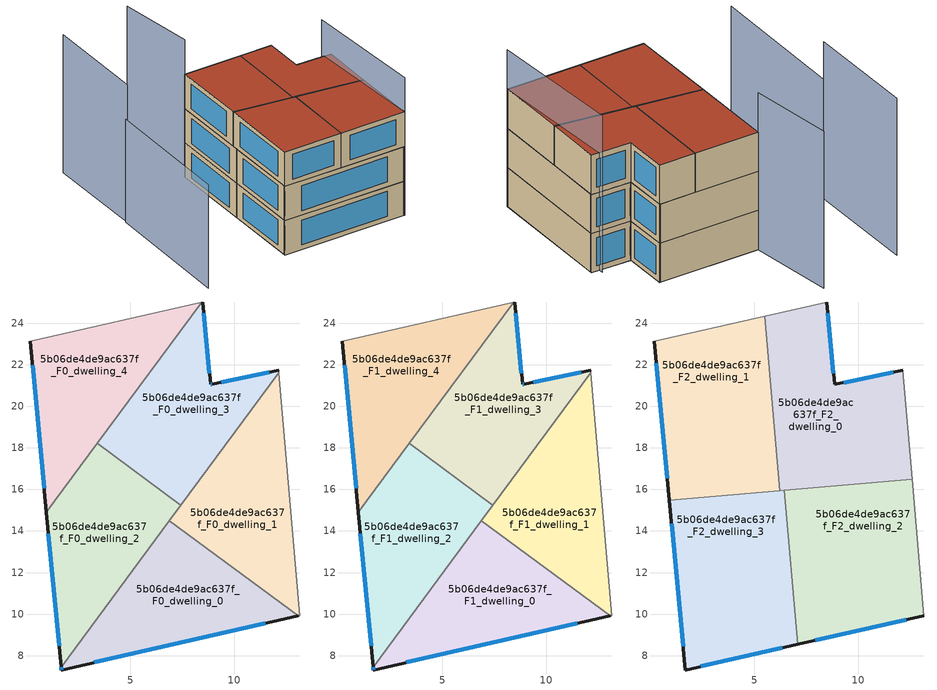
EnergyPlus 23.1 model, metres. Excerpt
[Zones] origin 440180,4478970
5b06de4de9ac637f_F0_dwelling_0
 floor ground (EU_floor_Construction): 13.07,9.92 6.88,14.5 1.67,7.46 1.68,7.32 z0
 wall outside (EU_wall_Construction): 13.07,9.92 1.68,7.32 1.67,7.46 z0:3
 wall to 5b06de4de9ac637f_F0_dwelling_1 (EU_wall_Construction): 6.88,14.5 13.07,9.92 z0:3
 wall to 5b06de4de9ac637f_F0_dwelling_2 (EU_wall_Construction): 1.67,7.46 6.88,14.5 z0:3
 window (EU_Window_Construction): 11.49,9.55 3.26,7.68 / 1.68,7.33 1.67,7.44 z0.42:2.58
5b06de4de9ac637f_F0_dwelling_1
 floor ground (EU_floor_Construction): 13.14,9.93 12.14,21.61 6.88,14.5 13.07,9.92 z0
 wall adiabatic (EU_wall_Construction): 12.14,21.61 13.14,9.93 13.07,9.92 z0:3
 wall to 5b06de4de9ac637f_F0_dwelling_3 (EU_wall_Construction): 7.43,15.25 12.14,21.61 z0:3
 wall to 5b06de4de9ac637f_F0_dwelling_2 (EU_wall_Construction): 6.88,14.49 7.43,15.25 z0:3
5b06de4de9ac637f_F0_dwelling_2
 floor ground (EU_floor_Construction): 1.67,7.46 7.43,15.25 3.41,18.22 0.96,14.91 z0
 wall outside (EU_wall_Construction): 1.67,7.46 0.96,14.91 z0:3
 wall to 5b06de4de9ac637f_F0_dwelling_3 (EU_wall_Construction): 3.41,18.22 7.43,15.25 z0:3
 wall to 5b06de4de9ac637f_F0_dwelling_4 (EU_wall_Construction): 0.96,14.91 3.41,18.22 z0:3
 window (EU_Window_Construction): 1.57,8.49 1.06,13.88 z0.42:2.58
5b06de4de9ac637f_F0_dwelling_3
 floor ground (EU_floor_Construction): 7.43,15.25 12.14,21.61 12.13,21.72 8.91,21.06 8.85,21.04 8.48,25.01 8.43,25 3.41,18.22 z0
 wall outside (EU_wall_Construction): 8.48,25.01 8.85,21.04 8.91,21.06 12.13,21.72 z0:3
 wall adiabatic (EU_wall_Construction): 8.43,25 8.48,25.01 / 12.13,21.72 12.14,21.61 z0:3
 wall to 5b06de4de9ac637f_F0_dwelling_4 (EU_wall_Construction): 3.42,18.22 8.43,25 z0:3
 window (EU_Window_Construction): 8.53,24.46 8.8,21.6 / 8.86,21.05 8.91,21.06 / 9.36,21.15 11.69,21.63 z0.42:2.58
5b06de4de9ac637f_F0_dwelling_4
 floor ground (EU_floor_Construction): 0.96,14.91 8.43,25 0.19,23.11 z0
 wall outside (EU_wall_Construction): 0.96,14.91 0.19,23.11 z0:3
 wall adiabatic (EU_wall_Construction): 0.19,23.11 8.43,25 z0:3
 window (EU_Window_Construction): 0.86,16.05 0.3,21.97 z0.42:2.58
5b06de4de9ac637f_F1_dwelling_0
 floor to 5b06de4de9ac637f_F0_dwelling_0 (EU_floor_Construction): 13.07,9.92 6.88,14.5 1.67,7.46 1.68,7.32 z3
 wall outside (EU_wall_Construction): 13.07,9.92 1.68,7.32 1.67,7.46 z3:6
 wall to 5b06de4de9ac637f_F1_dwelling_1 (EU_wall_Construction): 6.88,14.5 13.07,9.92 z3:6
 wall to 5b06de4de9ac637f_F1_dwelling_2 (EU_wall_Construction): 1.67,7.46 6.88,14.5 z3:6
 window (EU_Window_Construction): 11.49,9.55 3.26,7.68 / 1.68,7.33 1.67,7.44 z3.42:5.58
5b06de4de9ac637f_F1_dwelling_1
 floor to 5b06de4de9ac637f_F0_dwelling_1 (EU_floor_Construction): 13.14,9.93 12.14,21.61 6.88,14.5 13.07,9.92 z3
 wall adiabatic (EU_wall_Construction): 12.14,21.61 13.14,9.93 13.07,9.92 z3:6
 wall to 5b06de4de9ac637f_F1_dwelling_3 (EU_wall_Construction): 7.43,15.25 12.14,21.61 z3:6
 wall to 5b06de4de9ac637f_F1_dwelling_2 (EU_wall_Construction): 6.88,14.49 7.43,15.25 z3:6
5b06de4de9ac637f_F1_dwelling_2
 floor to 5b06de4de9ac637f_F0_dwelling_2 (EU_floor_Construction): 1.67,7.46 7.43,15.25 3.41,18.22 0.96,14.91 z3
 wall outside (EU_wall_Construction): 1.67,7.46 0.96,14.91 z3:6
 wall to 5b06de4de9ac637f_F1_dwelling_3 (EU_wall_Construction): 3.41,18.22 7.43,15.25 z3:6
 wall to 5b06de4de9ac637f_F1_dwelling_4 (EU_wall_Construction): 0.96,14.91 3.41,18.22 z3:6
 window (EU_Window_Construction): 1.57,8.49 1.06,13.88 z3.42:5.58
5b06de4de9ac637f_F1_dwelling_3
 floor to 5b06de4de9ac637f_F0_dwelling_3 (EU_floor_Construction): 7.43,15.25 12.14,21.61 12.13,21.72 8.91,21.06 8.85,21.04 8.48,25.01 8.43,25 3.41,18.22 z3
 wall outside (EU_wall_Construction): 8.48,25.01 8.85,21.04 8.91,21.06 12.13,21.72 z3:6
 wall adiabatic (EU_wall_Construction): 8.43,25 8.48,25.01 / 12.13,21.72 12.14,21.61 z3:6
 wall to 5b06de4de9ac637f_F1_dwelling_4 (EU_wall_Construction): 3.42,18.22 8.43,25 z3:6
 window (EU_Window_Construction): 8.53,24.46 8.8,21.6 / 8.86,21.05 8.91,21.06 / 9.36,21.15 11.69,21.63 z3.42:5.58
5b06de4de9ac637f_F1_dwelling_4
 floor to 5b06de4de9ac637f_F0_dwelling_4 (EU_floor_Construction): 0.96,14.91 8.43,25 0.19,23.11 z3
 wall outside (EU_wall_Construction): 0.96,14.91 0.19,23.11 z3:6
 wall adiabatic (EU_wall_Construction): 0.19,23.11 8.43,25 z3:6
 window (EU_Window_Construction): 0.86,16.05 0.3,21.97 z3.42:5.58
5b06de4de9ac637f_F2_dwelling_0
 floor to 5b06de4de9ac637f_F1_dwelling_3 (EU_floor_Construction): 8.06,16.1 12.14,21.61 12.13,21.72 8.91,21.06 8.85,21.04 8.48,25.01 8.43,25 5.76,21.38 6.2,16.16 6.47,15.96 z6
 floor to 5b06de4de9ac637f_F1_dwelling_4 (EU_floor_Construction): 5.76,21.38 8.43,25 5.5,24.33 z6
 floor to 5b06de4de9ac637f_F1_dwelling_1 (EU_floor_Construction): 12.58,16.48 12.14,21.61 8.06,16.1 z6
 floor to 5b06de4de9ac637f_F1_dwelling_2 (EU_floor_Construction): 6.47,15.96 6.2,16.16 6.22,15.94 z6
 wall outside (EU_wall_Construction): 8.48,25.01 8.85,21.04 12.13,21.72 z6:9
 wall to 5b06de4de9ac637f_F2_dwelling_1 (EU_wall_Construction): 6.22,15.94 5.5,24.33 z6:9
 wall adiabatic (EU_wall_Construction): 5.5,24.33 8.48,25.01 / 12.13,21.72 12.58,16.48 z6:9
 wall to 5b06de4de9ac637f_F2_dwelling_2 (EU_wall_Construction): 12.58,16.48 6.44,15.96 z6:9
 wall to 5b06de4de9ac637f_F2_dwelling_3 (EU_wall_Construction): 6.44,15.96 6.22,15.94 z6:9
 window (EU_Window_Construction): 8.53,24.46 8.8,21.6 / 9.31,21.14 11.68,21.62 z6.42:8.58
 roof outside (EU_roof_Construction): 12.13,21.72 12.58,16.48 6.22,15.94 5.5,24.33 8.48,25.01 8.85,21.04 z9
5b06de4de9ac637f_F2_dwelling_1
 floor to 5b06de4de9ac637f_F1_dwelling_4 (EU_floor_Construction): 1.42,15.53 5.76,21.38 5.5,24.33 0.19,23.11 0.91,15.48 z6
 floor to 5b06de4de9ac637f_F1_dwelling_3 (EU_floor_Construction): 6.2,16.16 5.76,21.38 3.41,18.22 z6
 floor to 5b06de4de9ac637f_F1_dwelling_2 (EU_floor_Construction): 6.22,15.94 6.2,16.16 3.41,18.22 1.42,15.53 z6
 wall outside (EU_wall_Construction): 0.91,15.48 0.19,23.11 z6:9
 wall adiabatic (EU_wall_Construction): 0.19,23.11 5.5,24.33 z6:9
 wall to 5b06de4de9ac637f_F2_dwelling_3 (EU_wall_Construction): 6.22,15.94 0.91,15.48 z6:9
 window (EU_Window_Construction): 0.81,16.54 0.29,22.05 z6.42:8.58
 roof outside (EU_roof_Construction): 5.5,24.33 6.22,15.94 0.91,15.48 0.19,23.11 z9
5b06de4de9ac637f_F2_dwelling_2
 floor to 5b06de4de9ac637f_F1_dwelling_0 (EU_floor_Construction): 13.07,9.92 6.88,14.5 6.6,14.12 7.08,8.55 z6
 floor to 5b06de4de9ac637f_F1_dwelling_1 (EU_floor_Construction): 13.14,9.93 12.58,16.48 8.06,16.1 6.88,14.5 13.07,9.92 z6
 floor to 5b06de4de9ac637f_F1_dwelling_2 (EU_floor_Construction): 6.6,14.12 7.43,15.25 6.47,15.96 6.44,15.96 z6
 floor to 5b06de4de9ac637f_F1_dwelling_3 (EU_floor_Construction): 7.43,15.25 8.06,16.1 6.47,15.96 z6
 wall outside (EU_wall_Construction): 13.14,9.93 7.08,8.55 z6:9
 wall adiabatic (EU_wall_Construction): 12.58,16.48 13.14,9.93 z6:9
 wall to 5b06de4de9ac637f_F2_dwelling_3 (EU_wall_Construction): 7.08,8.55 6.44,15.96 z6:9
 window (EU_Window_Construction): 12.3,9.74 7.92,8.74 z6.42:8.58
 roof outside (EU_roof_Construction): 12.58,16.48 13.14,9.93 7.08,8.55 6.44,15.96 z9
5b06de4de9ac637f_F2_dwelling_3
 floor to 5b06de4de9ac637f_F1_dwelling_2 (EU_floor_Construction): 1.67,7.46 6.6,14.12 6.44,15.96 1.42,15.53 0.96,14.91 z6
 floor to 5b06de4de9ac637f_F1_dwelling_0 (EU_floor_Construction): 7.08,8.55 6.6,14.12 1.67,7.46 1.68,7.32 z6
 floor to 5b06de4de9ac637f_F1_dwelling_4 (EU_floor_Construction): 0.96,14.91 1.42,15.53 0.91,15.48 z6
 wall outside (EU_wall_Construction): 7.08,8.55 1.68,7.32 0.91,15.48 z6:9
 window (EU_Window_Construction): 6.33,8.38 2.43,7.49 / 1.57,8.45 1.02,14.35 z6.42:8.58
 roof outside (EU_roof_Construction): 6.44,15.96 7.08,8.55 1.68,7.32 0.91,15.48 z9
shading: -7.28,17.73 -6.16,4.5 z0:9; 13.14,9.93 11.42,21.95 / -8.12,27.79 -7.16,17.73 / 0.19,23.11 -1.45,30.4 z0:12
[Building]
EU S2 Campaign: North Axis=0; Terrain=City; Solar Distribution=FullExterior
[Site:Location]
Madrid: Latitude=40.5; Longitude=-3.5; Time Zone=1; Elevation=609
[SizingPeriod:WeatherFileDays]
AnnualSizingPeriod: Begin Month=1; Begin Day of Month=1; End Month=12; End Day of Month=31; Day of Week for Start Day=Monday; Use Weather File Daylight Saving Period=No; Use Weather File Rain and Snow Indicators=No
[MATERIAL]
EU_InternalMass_Material: Roughness=MediumRough; Thickness=0.1; Conductivity=1; Density=1800; Specific Heat=900; Thermal Absorptance=0.9; Solar Absorptance=0.7; Visible Absorptance=0.7
[MATERIAL:NOMASS] Roughness=MediumRough; Thermal Absorptance=0.9; Solar Absorptance=0.7; Visible Absorptance=0.7
Name | Thermal Resistance
EU_wall_NoMass | 1.60022
EU_roof_NoMass | 1.57597
EU_floor_NoMass | 0.470652
[WINDOWMATERIAL:SIMPLEGLAZINGSYSTEM]
EU_Window_SimpleGlazing: UFactor=3.28802; Solar Heat Gain Coefficient=0.85; Visible Transmittance=0.85
[CONSTRUCTION]
EU_wall_Construction: EU_wall_NoMass
EU_roof_Construction: EU_roof_NoMass
EU_floor_Construction: EU_floor_NoMass
EU_InternalMass_Construction: EU_InternalMass_Material
EU_Window_Construction: EU_Window_SimpleGlazing
[ZONE] Type=1; Multiplier=1; Ceiling Height=autocalculate; Floor Area=autocalculate; Part of Total Floor Area=Yes
Name | Volume
5b06de4de9ac637f_F0_dwelling_0; 5b06de4de9ac637f_F1_dwelling_0 | 103.595
5b06de4de9ac637f_F2_dwelling_0 | 129.502
5b06de4de9ac637f_F0_dwelling_1; 5b06de4de9ac637f_F1_dwelling_1 | 103.589
5b06de4de9ac637f_F2_dwelling_1 | 129.506
5b06de4de9ac637f_F0_dwelling_2; 5b06de4de9ac637f_F1_dwelling_2 | 103.592
5b06de4de9ac637f_F2_dwelling_2 | 129.487
5b06de4de9ac637f_F0_dwelling_3; 5b06de4de9ac637f_F1_dwelling_3 | 103.582
5b06de4de9ac637f_F2_dwelling_3 | 129.489
5b06de4de9ac637f_F0_dwelling_4; 5b06de4de9ac637f_F1_dwelling_4 | 103.607
[INTERNALMASS] Construction=EU_InternalMass_Construction
Name | Zone or ZoneList | Surface Area
5b06de4de9ac637f_F0_dwelling_0_EU_InternalMass | 5b06de4de9ac637f_F0_dwelling_0 | 34.5304
5b06de4de9ac637f_F0_dwelling_1_EU_InternalMass | 5b06de4de9ac637f_F0_dwelling_1 | 34.5318
5b06de4de9ac637f_F0_dwelling_2_EU_InternalMass | 5b06de4de9ac637f_F0_dwelling_2 | 34.5325
5b06de4de9ac637f_F0_dwelling_3_EU_InternalMass | 5b06de4de9ac637f_F0_dwelling_3 | 34.5273
5b06de4de9ac637f_F0_dwelling_4_EU_InternalMass | 5b06de4de9ac637f_F0_dwelling_4 | 34.5358
5b06de4de9ac637f_F1_dwelling_0_EU_InternalMass | 5b06de4de9ac637f_F1_dwelling_0 | 34.5304
5b06de4de9ac637f_F1_dwelling_1_EU_InternalMass | 5b06de4de9ac637f_F1_dwelling_1 | 34.5318
5b06de4de9ac637f_F1_dwelling_2_EU_InternalMass | 5b06de4de9ac637f_F1_dwelling_2 | 34.5325
5b06de4de9ac637f_F1_dwelling_3_EU_InternalMass | 5b06de4de9ac637f_F1_dwelling_3 | 34.5273
5b06de4de9ac637f_F1_dwelling_4_EU_InternalMass | 5b06de4de9ac637f_F1_dwelling_4 | 34.5358
5b06de4de9ac637f_F2_dwelling_0_EU_InternalMass | 5b06de4de9ac637f_F2_dwelling_0 | 43.1675
5b06de4de9ac637f_F2_dwelling_1_EU_InternalMass | 5b06de4de9ac637f_F2_dwelling_1 | 43.1688
5b06de4de9ac637f_F2_dwelling_2_EU_InternalMass | 5b06de4de9ac637f_F2_dwelling_2 | 43.1624
5b06de4de9ac637f_F2_dwelling_3_EU_InternalMass | 5b06de4de9ac637f_F2_dwelling_3 | 43.1631
[OTHEREQUIPMENT] Fuel Type=Electricity; Design Level Calculation Method=Watts/Area; Power per Zone Floor Area=1; Fraction Latent=0; Fraction Radiant=0; Fraction Lost=0; Carbon Dioxide Generation Rate=0; EndUse Subcategory=EU_Step8_InternalGains
Name | Zone or ZoneList or Space or SpaceList | Schedule
EU_Step8_InternalGain_5b06de4de9ac637f_F0_dwelling_0_f000 | 5b06de4de9ac637f_F0_dwelling_0 | EU_Step8_GainSchedule_5b06de4de9ac637f_F0_dwelling_0_f000
EU_Step8_InternalGain_5b06de4de9ac637f_F0_dwelling_1_f000 | 5b06de4de9ac637f_F0_dwelling_1 | EU_Step8_GainSchedule_5b06de4de9ac637f_F0_dwelling_1_f000
EU_Step8_InternalGain_5b06de4de9ac637f_F0_dwelling_2_f000 | 5b06de4de9ac637f_F0_dwelling_2 | EU_Step8_GainSchedule_5b06de4de9ac637f_F0_dwelling_2_f000
EU_Step8_InternalGain_5b06de4de9ac637f_F0_dwelling_3_f000 | 5b06de4de9ac637f_F0_dwelling_3 | EU_Step8_GainSchedule_5b06de4de9ac637f_F0_dwelling_3_f000
EU_Step8_InternalGain_5b06de4de9ac637f_F0_dwelling_4_f000 | 5b06de4de9ac637f_F0_dwelling_4 | EU_Step8_GainSchedule_5b06de4de9ac637f_F0_dwelling_4_f000
EU_Step8_InternalGain_5b06de4de9ac637f_F1_dwelling_0_f000 | 5b06de4de9ac637f_F1_dwelling_0 | EU_Step8_GainSchedule_5b06de4de9ac637f_F1_dwelling_0_f000
EU_Step8_InternalGain_5b06de4de9ac637f_F1_dwelling_1_f000 | 5b06de4de9ac637f_F1_dwelling_1 | EU_Step8_GainSchedule_5b06de4de9ac637f_F1_dwelling_1_f000
EU_Step8_InternalGain_5b06de4de9ac637f_F1_dwelling_2_f000 | 5b06de4de9ac637f_F1_dwelling_2 | EU_Step8_GainSchedule_5b06de4de9ac637f_F1_dwelling_2_f000
EU_Step8_InternalGain_5b06de4de9ac637f_F1_dwelling_3_f000 | 5b06de4de9ac637f_F1_dwelling_3 | EU_Step8_GainSchedule_5b06de4de9ac637f_F1_dwelling_3_f000
EU_Step8_InternalGain_5b06de4de9ac637f_F1_dwelling_4_f000 | 5b06de4de9ac637f_F1_dwelling_4 | EU_Step8_GainSchedule_5b06de4de9ac637f_F1_dwelling_4_f000
EU_Step8_InternalGain_5b06de4de9ac637f_F2_dwelling_0_f000 | 5b06de4de9ac637f_F2_dwelling_0 | EU_Step8_GainSchedule_5b06de4de9ac637f_F2_dwelling_0_f000
EU_Step8_InternalGain_5b06de4de9ac637f_F2_dwelling_1_f000 | 5b06de4de9ac637f_F2_dwelling_1 | EU_Step8_GainSchedule_5b06de4de9ac637f_F2_dwelling_1_f000
EU_Step8_InternalGain_5b06de4de9ac637f_F2_dwelling_2_f000 | 5b06de4de9ac637f_F2_dwelling_2 | EU_Step8_GainSchedule_5b06de4de9ac637f_F2_dwelling_2_f000
EU_Step8_InternalGain_5b06de4de9ac637f_F2_dwelling_3_f000 | 5b06de4de9ac637f_F2_dwelling_3 | EU_Step8_GainSchedule_5b06de4de9ac637f_F2_dwelling_3_f000
[ZONEVENTILATION:DESIGNFLOWRATE] Schedule=EU_AlwaysOn; Design Flow Rate Calculation Method=AirChanges/Hour; Air Changes per Hour=0.480704; Ventilation Type=Natural; Fan Pressure Rise=0; Fan Total Efficiency=1; Constant Term Coefficient=1; Temperature Term Coefficient=0; Velocity Term Coefficient=0; Velocity Squared Term Coefficient=0; Minimum Indoor Temperature=-100; Maximum Indoor Temperature=100; Delta Temperature=-100; Minimum Outdoor Temperature=-100; Maximum Outdoor Temperature=100; Maximum Wind Speed=40
Name | Zone or ZoneList or Space or SpaceList
EU_ConstantAir_5b06de4de9ac637f_F0_dwelling_0 | 5b06de4de9ac637f_F0_dwelling_0
EU_ConstantAir_5b06de4de9ac637f_F0_dwelling_1 | 5b06de4de9ac637f_F0_dwelling_1
EU_ConstantAir_5b06de4de9ac637f_F0_dwelling_2 | 5b06de4de9ac637f_F0_dwelling_2
EU_ConstantAir_5b06de4de9ac637f_F0_dwelling_3 | 5b06de4de9ac637f_F0_dwelling_3
EU_ConstantAir_5b06de4de9ac637f_F0_dwelling_4 | 5b06de4de9ac637f_F0_dwelling_4
EU_ConstantAir_5b06de4de9ac637f_F1_dwelling_0 | 5b06de4de9ac637f_F1_dwelling_0
EU_ConstantAir_5b06de4de9ac637f_F1_dwelling_1 | 5b06de4de9ac637f_F1_dwelling_1
EU_ConstantAir_5b06de4de9ac637f_F1_dwelling_2 | 5b06de4de9ac637f_F1_dwelling_2
EU_ConstantAir_5b06de4de9ac637f_F1_dwelling_3 | 5b06de4de9ac637f_F1_dwelling_3
EU_ConstantAir_5b06de4de9ac637f_F1_dwelling_4 | 5b06de4de9ac637f_F1_dwelling_4
EU_ConstantAir_5b06de4de9ac637f_F2_dwelling_0 | 5b06de4de9ac637f_F2_dwelling_0
EU_ConstantAir_5b06de4de9ac637f_F2_dwelling_1 | 5b06de4de9ac637f_F2_dwelling_1
EU_ConstantAir_5b06de4de9ac637f_F2_dwelling_2 | 5b06de4de9ac637f_F2_dwelling_2
EU_ConstantAir_5b06de4de9ac637f_F2_dwelling_3 | 5b06de4de9ac637f_F2_dwelling_3
[HVACTEMPLATE:THERMOSTAT] Constant Heating Setpoint=20; Constant Cooling Setpoint=50
EU_HeatOnly_5b06de4de9ac637f_F0_dwelling_0; EU_HeatOnly_5b06de4de9ac637f_F0_dwelling_1; EU_HeatOnly_5b06de4de9ac637f_F0_dwelling_2; EU_HeatOnly_5b06de4de9ac637f_F0_dwelling_3; EU_HeatOnly_5b06de4de9ac637f_F0_dwelling_4; EU_HeatOnly_5b06de4de9ac637f_F1_dwelling_0; EU_HeatOnly_5b06de4de9ac637f_F1_dwelling_1; EU_HeatOnly_5b06de4de9ac637f_F1_dwelling_2; EU_HeatOnly_5b06de4de9ac637f_F1_dwelling_3; EU_HeatOnly_5b06de4de9ac637f_F1_dwelling_4; EU_HeatOnly_5b06de4de9ac637f_F2_dwelling_0; EU_HeatOnly_5b06de4de9ac637f_F2_dwelling_1; EU_HeatOnly_5b06de4de9ac637f_F2_dwelling_2; EU_HeatOnly_5b06de4de9ac637f_F2_dwelling_3
[HVACTEMPLATE:ZONE:IDEALLOADSAIRSYSTEM] System Availability Schedule=EU_AlwaysOn; Maximum Heating Supply Air Temperature=50; Minimum Cooling Supply Air Temperature=13; Maximum Heating Supply Air Humidity Ratio=0.0156; Minimum Cooling Supply Air Humidity Ratio=0.0077; Heating Limit=NoLimit; Cooling Limit=NoLimit; Heating Availability Schedule=EU_AlwaysOn; Cooling Availability Schedule=EU_CoolingOff; Dehumidification Control Type=ConstantSensibleHeatRatio; Cooling Sensible Heat Ratio=0.7; Dehumidification Setpoint=60; Humidification Control Type=None; Humidification Setpoint=30; Outdoor Air Method=None; Outdoor Air Flow Rate per Person=0.00944; Outdoor Air Flow Rate per Zone Floor Area=0; Outdoor Air Flow Rate per Zone=0; Demand Controlled Ventilation Type=None; Outdoor Air Economizer Type=NoEconomizer; Heat Recovery Type=None; Sensible Heat Recovery Effectiveness=0.7; Latent Heat Recovery Effectiveness=0.65
Name | Template Thermostat
5b06de4de9ac637f_F0_dwelling_0 | EU_HeatOnly_5b06de4de9ac637f_F0_dwelling_0
5b06de4de9ac637f_F0_dwelling_1 | EU_HeatOnly_5b06de4de9ac637f_F0_dwelling_1
5b06de4de9ac637f_F0_dwelling_2 | EU_HeatOnly_5b06de4de9ac637f_F0_dwelling_2
5b06de4de9ac637f_F0_dwelling_3 | EU_HeatOnly_5b06de4de9ac637f_F0_dwelling_3
5b06de4de9ac637f_F0_dwelling_4 | EU_HeatOnly_5b06de4de9ac637f_F0_dwelling_4
5b06de4de9ac637f_F1_dwelling_0 | EU_HeatOnly_5b06de4de9ac637f_F1_dwelling_0
5b06de4de9ac637f_F1_dwelling_1 | EU_HeatOnly_5b06de4de9ac637f_F1_dwelling_1
5b06de4de9ac637f_F1_dwelling_2 | EU_HeatOnly_5b06de4de9ac637f_F1_dwelling_2
5b06de4de9ac637f_F1_dwelling_3 | EU_HeatOnly_5b06de4de9ac637f_F1_dwelling_3
5b06de4de9ac637f_F1_dwelling_4 | EU_HeatOnly_5b06de4de9ac637f_F1_dwelling_4
5b06de4de9ac637f_F2_dwelling_0 | EU_HeatOnly_5b06de4de9ac637f_F2_dwelling_0
5b06de4de9ac637f_F2_dwelling_1 | EU_HeatOnly_5b06de4de9ac637f_F2_dwelling_1
5b06de4de9ac637f_F2_dwelling_2 | EU_HeatOnly_5b06de4de9ac637f_F2_dwelling_2
5b06de4de9ac637f_F2_dwelling_3 | EU_HeatOnly_5b06de4de9ac637f_F2_dwelling_3
[SIZING:ZONE] Zone Cooling Design Supply Air Temperature Input Method=SupplyAirTemperature; Zone Cooling Design Supply Air Temperature=13; Zone Heating Design Supply Air Temperature Input Method=SupplyAirTemperature; Zone Heating Design Supply Air Temperature=50; Zone Cooling Design Supply Air Humidity Ratio=0.008; Zone Heating Design Supply Air Humidity Ratio=0.008; Cooling Design Air Flow Method=DesignDay; Cooling Design Air Flow Rate=0; Cooling Minimum Air Flow per Zone Floor Area=0.000762; Cooling Minimum Air Flow=0; Cooling Minimum Air Flow Fraction=0.2; Heating Design Air Flow Method=DesignDay; Heating Design Air Flow Rate=0; Heating Maximum Air Flow per Zone Floor Area=0.002032; Heating Maximum Air Flow=0.141576; Heating Maximum Air Flow Fraction=0.3; Account for Dedicated Outdoor Air System=No; Dedicated Outdoor Air System Control Strategy=NeutralSupplyAir; Dedicated Outdoor Air Low Setpoint Temperature for Design=autosize; Dedicated Outdoor Air High Setpoint Temperature for Design=autosize; Zone Load Sizing Method=Sensible Load Only No Latent Load; Zone Latent Cooling Design Supply Air Humidity Ratio Input Method=HumidityRatioDifference; Zone Cooling Design Supply Air Humidity Ratio Difference=0.005; Zone Latent Heating Design Supply Air Humidity Ratio Input Method=HumidityRatioDifference; Zone Humidification Design Supply Air Humidity Ratio Difference=0.005
5b06de4de9ac637f_F0_dwelling_0; 5b06de4de9ac637f_F0_dwelling_1; 5b06de4de9ac637f_F0_dwelling_2; 5b06de4de9ac637f_F0_dwelling_3; 5b06de4de9ac637f_F0_dwelling_4; 5b06de4de9ac637f_F1_dwelling_0; 5b06de4de9ac637f_F1_dwelling_1; 5b06de4de9ac637f_F1_dwelling_2; 5b06de4de9ac637f_F1_dwelling_3; 5b06de4de9ac637f_F1_dwelling_4; 5b06de4de9ac637f_F2_dwelling_0; 5b06de4de9ac637f_F2_dwelling_1; 5b06de4de9ac637f_F2_dwelling_2; 5b06de4de9ac637f_F2_dwelling_3
[SCHEDULE:CONSTANT]
Name | Hourly Value
EU_AlwaysOn | 1
EU_CoolingOff | 0
[SCHEDULE:FILE] Column Number=1; Rows to Skip at Top=0; Number of Hours of Data=8760; Column Separator=Comma; Interpolate to Timestep=No; Minutes per Item=60; Adjust Schedule for Daylight Savings=Yes
Name | File
EU_Step8_GainSchedule_5b06de4de9ac637f_F0_dwelling_0_f000 | ../../schedules/5b06de4de9ac637f/5b06de4de9ac637f_F0_dwelling_0_f000_gain.csv
EU_Step8_GainSchedule_5b06de4de9ac637f_F0_dwelling_1_f000 | ../../schedules/5b06de4de9ac637f/5b06de4de9ac637f_F0_dwelling_1_f000_gain.csv
EU_Step8_GainSchedule_5b06de4de9ac637f_F0_dwelling_2_f000 | ../../schedules/5b06de4de9ac637f/5b06de4de9ac637f_F0_dwelling_2_f000_gain.csv
EU_Step8_GainSchedule_5b06de4de9ac637f_F0_dwelling_3_f000 | ../../schedules/5b06de4de9ac637f/5b06de4de9ac637f_F0_dwelling_3_f000_gain.csv
EU_Step8_GainSchedule_5b06de4de9ac637f_F0_dwelling_4_f000 | ../../schedules/5b06de4de9ac637f/5b06de4de9ac637f_F0_dwelling_4_f000_gain.csv
EU_Step8_GainSchedule_5b06de4de9ac637f_F1_dwelling_0_f000 | ../../schedules/5b06de4de9ac637f/5b06de4de9ac637f_F1_dwelling_0_f000_gain.csv
EU_Step8_GainSchedule_5b06de4de9ac637f_F1_dwelling_1_f000 | ../../schedules/5b06de4de9ac637f/5b06de4de9ac637f_F1_dwelling_1_f000_gain.csv
EU_Step8_GainSchedule_5b06de4de9ac637f_F1_dwelling_2_f000 | ../../schedules/5b06de4de9ac637f/5b06de4de9ac637f_F1_dwelling_2_f000_gain.csv
EU_Step8_GainSchedule_5b06de4de9ac637f_F1_dwelling_3_f000 | ../../schedules/5b06de4de9ac637f/5b06de4de9ac637f_F1_dwelling_3_f000_gain.csv
EU_Step8_GainSchedule_5b06de4de9ac637f_F1_dwelling_4_f000 | ../../schedules/5b06de4de9ac637f/5b06de4de9ac637f_F1_dwelling_4_f000_gain.csv
EU_Step8_GainSchedule_5b06de4de9ac637f_F2_dwelling_0_f000 | ../../schedules/5b06de4de9ac637f/5b06de4de9ac637f_F2_dwelling_0_f000_gain.csv
EU_Step8_GainSchedule_5b06de4de9ac637f_F2_dwelling_1_f000 | ../../schedules/5b06de4de9ac637f/5b06de4de9ac637f_F2_dwelling_1_f000_gain.csv
EU_Step8_GainSchedule_5b06de4de9ac637f_F2_dwelling_2_f000 | ../../schedules/5b06de4de9ac637f/5b06de4de9ac637f_F2_dwelling_2_f000_gain.csv
EU_Step8_GainSchedule_5b06de4de9ac637f_F2_dwelling_3_f000 | ../../schedules/5b06de4de9ac637f/5b06de4de9ac637f_F2_dwelling_3_f000_gain.csv
